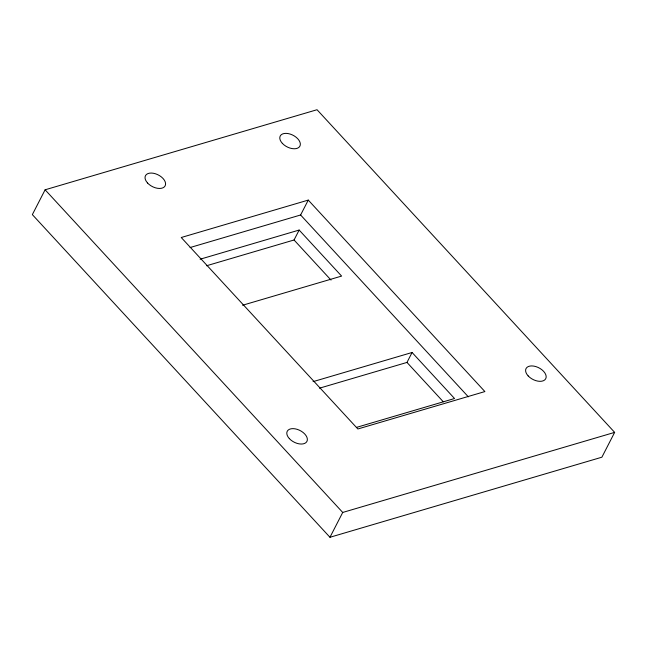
<?xml version="1.0" encoding="UTF-8"?>
<svg xmlns="http://www.w3.org/2000/svg" width="647" height="647" viewBox="0 0 647 647"><rect width="100%" height="100%" fill="white"/><g stroke="black" fill="none" stroke-linecap="round" stroke-linejoin="round"><path stroke-width="0.97" d="M45.112 189.797L32.35 214.618L329.962 537.277L601.888 457.203L614.65 432.382L317.038 109.723L45.112 189.797L342.724 512.448L614.65 432.382M190.072 247.542L300.612 214.99L308.271 200.093L484.886 391.572L357.856 428.977L181.241 237.506L308.271 200.093M206.555 265.755L294.053 239.988L299.157 230.057L341.608 276.083L242.576 305.247M319.489 388.184L406.979 362.425L412.082 352.494L454.542 398.52L356.473 427.4M329.962 537.277L342.724 512.448M200.125 259.221L299.157 230.057M313.051 381.649L412.082 352.494M300.612 214.99L468.331 396.821M294.053 239.988L331.029 280.078M406.979 362.425L443.276 401.771M289.355 438.617A11.072 6.535 27.2 0 0 306.832 441.577A11.072 6.535 27.2 0 0 295.064 428.824A11.072 6.535 27.2 0 0 289.355 438.617M147.581 183.028A11.072 6.535 27.2 0 0 165.058 185.996A11.072 6.535 27.2 0 0 153.29 173.242A11.072 6.535 27.2 0 0 147.581 183.028M282.343 143.351A11.072 6.535 27.2 0 0 299.812 146.311A11.072 6.535 27.2 0 0 288.044 133.557A11.072 6.535 27.2 0 0 282.343 143.351M528.162 375.907A11.072 6.535 27.2 0 0 545.639 378.867A11.072 6.535 27.2 0 0 533.872 366.113A11.072 6.535 27.2 0 0 528.162 375.907"/></g></svg>
